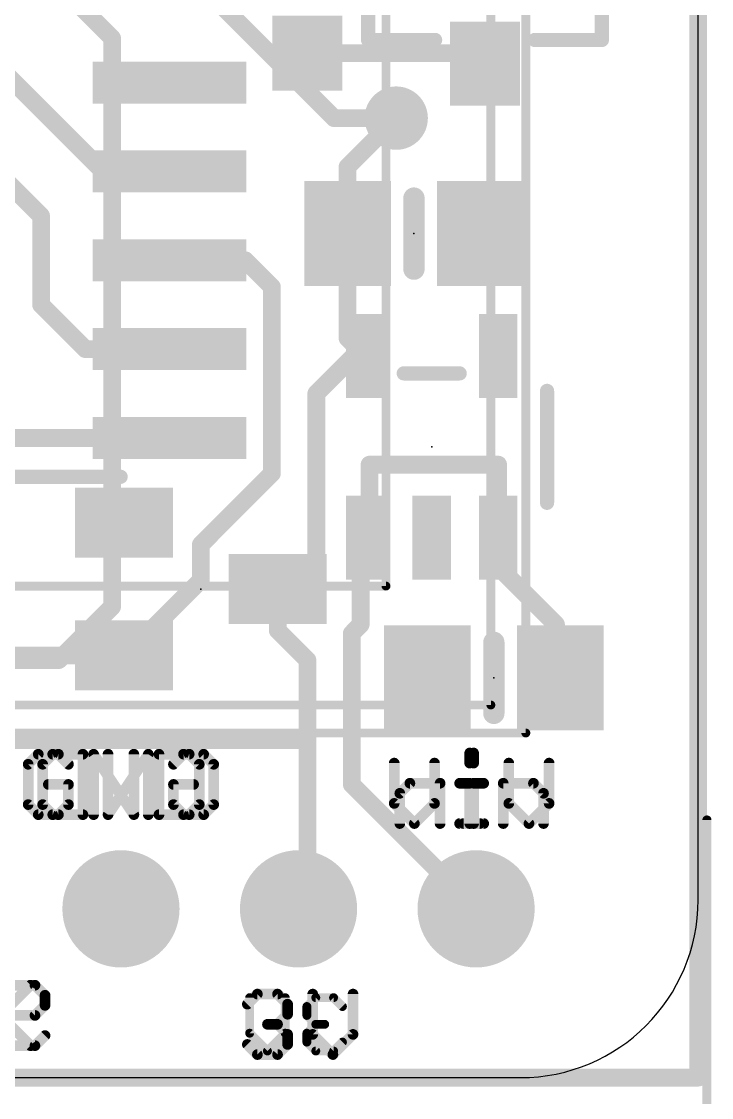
# Model space of a CAD drawing. Extents: x -13.4 to 36.9, y -18 to 22.9.
# Drawn here: x 20.55 to 30.42, y -9.05 to 6.33 of the extents above; entities that cross this region are included whole.
import ezdxf

# ---------------------------------------------------------------- set-up
doc = ezdxf.new("R2010")
doc.units = 0
for name, color, linetype in [('1', 12, 'CONTINUOUS'), ('16', 132, 'CONTINUOUS'), ('17', 110, 'CONTINUOUS'), ('18', 110, 'CONTINUOUS'), ('20', 53, 'CONTINUOUS'), ('21', 40, 'CONTINUOUS'), ('22', 6, 'CONTINUOUS'), ('23', 53, 'CONTINUOUS'), ('47', 253, 'CONTINUOUS')]:
    doc.layers.add(name, color=color, linetype=linetype)

# ---------------------------------------------------------------- blocks, each defined once
blk = doc.blocks.new('RECT')
blk.add_solid([(-0.5, -0.5), (0.5, -0.5), (-0.5, 0.5), (0.5, 0.5)])
blk = doc.blocks.new('ROUNDP')
at = {"const_width": 0.5}
blk.add_lwpolyline([(0, -0.25, 1), (0, 0.25, 1), (0, -0.25)], format="xyb", dxfattribs=at)
blk = doc.blocks.new('ROUNDV')
at = {"const_width": 0.5}
blk.add_lwpolyline([(0, -0.25, 1), (0, 0.25, 1), (0, -0.25)], format="xyb", dxfattribs=at)

msp = doc.modelspace()

# ---------------------------------------------------------------- linework, layer by layer
at = {"layer": '1', "const_width": 0.254}
for points in [[(30.226, -8.763), (30.226, 13.97)], [(24.638, 5.881), (27.028, 5.881)], [(27.028, 5.881), (27.178, 5.731)], [(20.066, 5.842), (21.717, 4.191)], [(25.212, 4.257), (25.908, 4.953)], [(19.812, 4.572), (20.828, 3.556)], [(21.717, 4.191), (22.666, 4.191)], [(25.212, 3.302), (25.212, 4.257)], [(20.828, 3.556), (20.828, 2.286)], [(25.212, 1.8081), (25.212, 3.302)], [(22.606, 2.921), (22.666, 2.921)], [(22.666, 2.921), (23.749, 2.921)], [(23.749, 2.921), (24.13, 2.54)], [(24.13, 2.54), (24.13, -0.127)], [(20.828, 2.286), (21.463, 1.651)], [(25.466, 1.5541), (25.212, 1.8081)], [(21.463, 1.651), (22.666, 1.651)], [(25.3031, 1.5541), (24.765, 1.016)], [(25.3031, 1.5541), (25.466, 1.5541)], [(24.765, 1.016), (24.765, -1.778)], [(22.666, 0.381), (19.558, 0.381)], [(24.13, -0.127), (23.114, -1.143)], [(25.527, 0), (27.366, 0)], [(25.527, 0), (25.527, -0.9851)], [(27.366, -1.0461), (27.366, 0)], [(25.4, -1.1121), (25.466, -1.0461)], [(25.527, -0.9851), (25.466, -1.0461)], [(27.366, -1.0461), (27.366, -1.458)], [(23.114, -1.143), (23.114, -1.651)], [(25.4, -2.286), (25.4, -1.1121)], [(27.366, -1.458), (28.194, -2.286)], [(23.114, -1.651), (22.037, -2.728)], [(24.214, -2.37), (24.214, -1.778)], [(24.765, -1.778), (24.214, -1.778)], [(24.638, -2.794), (24.214, -2.37)], [(25.273, -2.413), (25.4, -2.286)], [(25.273, -4.572), (25.273, -2.413)], [(28.194, -2.286), (28.194, -2.987)], [(20.088, -2.728), (22.014, -2.728)], [(22.037, -2.728), (22.014, -2.728)], [(24.638, -2.794), (24.638, -3.937)], [(28.194, -2.987), (28.255, -3.048)], [(20.027, -3.937), (24.638, -3.937)], [(24.638, -3.937), (24.638, -6.223)], [(25.273, -4.572), (27.051, -6.35)], [(24.638, -6.223), (24.511, -6.35)], [(-1.524, -8.763), (30.226, -8.763)]]:
    msp.add_lwpolyline(points, dxfattribs=at)
at = {"layer": '1', "const_width": 0.127}
for points in [[(24.638, 5.9445, 1), (24.638, 5.8175)], [(27.0729, 5.9259, 1), (26.9831, 5.8361)], [(27.028, 5.8175, 1), (27.028, 5.9445)], [(27.1331, 5.6861, 1), (27.2229, 5.7759)], [(25.9529, 4.9081, 1), (25.8631, 4.9979)], [(21.717, 4.2545, 1), (21.717, 4.1275)], [(22.666, 4.1275, 1), (22.666, 4.2545)], [(25.2755, 4.257, 1), (25.1485, 4.257)], [(25.1671, 4.3019, 1), (25.2569, 4.2121)], [(21.6721, 4.1461, 1), (21.7619, 4.2359)], [(20.8915, 3.556, 1), (20.7645, 3.556)], [(20.7831, 3.5111, 1), (20.8729, 3.6009)], [(25.2755, 3.302, 1), (25.1485, 3.302)], [(25.1485, 3.302, 1), (25.2755, 3.302)], [(22.606, 2.9845, 1), (22.606, 2.8575)], [(22.666, 2.9845, 1), (22.666, 2.8575)], [(22.666, 2.8575, 1), (22.666, 2.9845)], [(23.7939, 2.9659, 1), (23.7041, 2.8761)], [(23.749, 2.8575, 1), (23.749, 2.9845)], [(24.1935, 2.54, 1), (24.0665, 2.54)], [(24.0851, 2.4951, 1), (24.1749, 2.5849)], [(20.8729, 2.3309, 1), (20.7831, 2.2411)], [(20.7645, 2.286, 1), (20.8915, 2.286)], [(25.2569, 1.853, 1), (25.1671, 1.7632)], [(25.1485, 1.8081, 1), (25.2755, 1.8081)], [(21.463, 1.7145, 1), (21.463, 1.5875)], [(21.4181, 1.6061, 1), (21.5079, 1.6959)], [(22.666, 1.5875, 1), (22.666, 1.7145)], [(25.3031, 1.6176, 1), (25.3031, 1.4906)], [(25.348, 1.5092, 1), (25.2582, 1.599)], [(25.4211, 1.5092, 1), (25.5109, 1.599)], [(25.466, 1.4906, 1), (25.466, 1.6176)], [(24.8285, 1.016, 1), (24.7015, 1.016)], [(24.7201, 1.0609, 1), (24.8099, 0.9711)], [(22.666, 0.3175, 1), (22.666, 0.4445)], [(25.527, 0.0635, 1), (25.527, -0.0635)], [(25.5905, 0, 1), (25.4635, 0)], [(27.4295, 0, 1), (27.3025, 0)], [(27.366, -0.0635, 1), (27.366, 0.0635)], [(24.0665, -0.127, 1), (24.1935, -0.127)], [(24.1749, -0.1719, 1), (24.0851, -0.0821)], [(25.5109, -1.091, 1), (25.4211, -1.0012)], [(25.4635, -0.9851, 1), (25.5905, -0.9851)], [(25.5719, -1.03, 1), (25.4821, -0.9402)], [(27.4295, -1.0461, 1), (27.3025, -1.0461)], [(23.1775, -1.143, 1), (23.0505, -1.143)], [(23.0691, -1.0981, 1), (23.1589, -1.1879)], [(25.4635, -1.1121, 1), (25.3365, -1.1121)], [(25.3551, -1.0672, 1), (25.4449, -1.157)], [(25.4211, -1.0012, 1), (25.5109, -1.091)], [(27.3025, -1.0461, 1), (27.4295, -1.0461)], [(27.4109, -1.4131, 1), (27.3211, -1.5029)], [(23.1589, -1.6959, 1), (23.0691, -1.6061)], [(27.3025, -1.458, 1), (27.4295, -1.458)], [(23.0505, -1.651, 1), (23.1775, -1.651)], [(24.2775, -1.778, 1), (24.1505, -1.778)], [(24.214, -1.7145, 1), (24.214, -1.8415)], [(24.765, -1.8415, 1), (24.765, -1.7145)], [(24.7015, -1.778, 1), (24.8285, -1.778)], [(24.2589, -2.3251, 1), (24.1691, -2.4149)], [(24.1505, -2.37, 1), (24.2775, -2.37)], [(25.3365, -2.413, 1), (25.2095, -2.413)], [(25.2281, -2.3681, 1), (25.3179, -2.4579)], [(25.3365, -2.286, 1), (25.4635, -2.286)], [(25.4449, -2.3309, 1), (25.3551, -2.2411)], [(28.2575, -2.286, 1), (28.1305, -2.286)], [(28.1491, -2.3309, 1), (28.2389, -2.2411)], [(22.014, -2.6645, 1), (22.014, -2.7915)], [(22.014, -2.7915, 1), (22.014, -2.6645)], [(22.037, -2.7915, 1), (22.037, -2.6645)], [(21.9921, -2.6831, 1), (22.0819, -2.7729)], [(24.7015, -2.794, 1), (24.5745, -2.794)], [(24.5931, -2.8389, 1), (24.6829, -2.7491)], [(28.2389, -2.9421, 1), (28.1491, -3.0319)], [(28.1305, -2.987, 1), (28.2575, -2.987)], [(28.2101, -3.0929, 1), (28.2999, -3.0031)], [(24.7015, -3.937, 1), (24.5745, -3.937)], [(24.638, -4.0005, 1), (24.638, -3.8735)], [(24.5745, -3.937, 1), (24.7015, -3.937)], [(25.3179, -4.5271, 1), (25.2281, -4.6169)], [(25.2095, -4.572, 1), (25.3365, -4.572)], [(24.6829, -6.2679, 1), (24.5931, -6.1781)], [(24.4661, -6.3051, 1), (24.5559, -6.3949)], [(24.5745, -6.223, 1), (24.7015, -6.223)], [(27.0061, -6.3949, 1), (27.0959, -6.3051)], [(30.1625, -8.763, 1), (30.2895, -8.763)], [(30.226, -8.8265, 1), (30.226, -8.6995)]]:
    msp.add_lwpolyline(points, format="xyb", dxfattribs=at)
at = {"layer": '16', "const_width": 0.254}
for points in [[(20.32, 9.652), (25.019, 4.953)], [(21.844, 6.096), (20.828, 7.112)], [(21.844, -2.032), (21.844, 6.096)], [(25.019, 4.953), (25.908, 4.953)], [(21.082, -2.794), (21.844, -2.032)], [(18.288, -2.794), (21.082, -2.794)]]:
    msp.add_lwpolyline(points, dxfattribs=at)
at = {"layer": '16', "const_width": 0.127}
for points in [[(21.9075, 6.096, 1), (21.7805, 6.096)], [(21.7991, 6.0511, 1), (21.8889, 6.1409)], [(25.019, 5.0165, 1), (25.019, 4.8895)], [(25.908, 4.8895, 1), (25.908, 5.0165)], [(24.9741, 4.9081, 1), (25.0639, 4.9979)], [(21.7805, -2.032, 1), (21.9075, -2.032)], [(21.8889, -2.0769, 1), (21.7991, -1.9871)], [(21.0371, -2.7491, 1), (21.1269, -2.8389)], [(21.082, -2.8575, 1), (21.082, -2.7305)]]:
    msp.add_lwpolyline(points, format="xyb", dxfattribs=at)
at = {"layer": '20'}
for p, q in [((30.226, -6.223), (30.226, 16.51)), ((1.016, -8.763), (27.686, -8.763))]:
    msp.add_line(p, q, dxfattribs=at)
msp.add_arc((27.686, -6.223), 2.54, 270, 0, dxfattribs=at)
at = {"layer": '21'}
for points, const_width in [([(25.5056, 6.0706), (25.5056, 7.3834)], 0.2032), ([(28.8504, 7.3834), (28.8504, 6.0706)], 0.2032), ([(26.4644, 6.0706), (25.5056, 6.0706)], 0.2032), ([(28.8504, 6.0706), (27.8916, 6.0706)], 0.2032), ([(26.162, 3.81), (26.162, 2.794)], 0.3048), ([(26.016, 1.304), (26.816, 1.304)], 0.2032), ([(24.766, 1.054), (24.766, -0.546)], 0.2032), ([(28.066, 1.054), (28.066, -0.546)], 0.2032), ([(21.966, -0.174), (18.166, -0.174)], 0.2032), ([(27.305, -3.556), (27.305, -2.54)], 0.3048), ([(20.788, -4.1395), (20.6439, -4.2835)], 0.1524), ([(21.0761, -4.1395), (20.788, -4.1395)], 0.1524), ([(21.2201, -4.2835), (21.0761, -4.1395)], 0.1524), ([(21.5794, -5.0038), (21.5794, -4.1395)], 0.1524), ([(21.5794, -4.1395), (22.1557, -5.0038)], 0.1524), ([(22.1557, -5.0038), (22.1557, -4.1395)], 0.1524), ([(22.515, -4.1395), (22.515, -5.0038)], 0.1524), ([(22.9471, -4.1395), (22.515, -4.1395)], 0.1524), ([(23.0912, -4.2835), (22.9471, -4.1395)], 0.1524), ([(26.9594, -4.1224), (26.9594, -4.2665)], 0.1524), ([(20.6439, -4.2835), (20.6439, -4.8597)], 0.1524), ([(23.0912, -4.8597), (23.0912, -4.2835)], 0.1524), ([(25.8798, -4.2665), (25.8798, -4.8427)], 0.1524), ([(26.4561, -4.8427), (26.4561, -4.2665)], 0.1524), ([(21.2201, -4.5716), (20.932, -4.5716)], 0.1524), ([(21.2201, -4.8597), (21.2201, -4.5716)], 0.1524), ([(26.8154, -4.5546), (26.9594, -4.5546)], 0.1524), ([(26.9594, -4.5546), (26.9594, -5.1308)], 0.1524), ([(27.439, -5.1308), (27.439, -4.5546)], 0.1524), ([(27.439, -4.5546), (27.8712, -4.5546)], 0.1524), ([(27.8712, -4.5546), (28.0153, -4.6986)], 0.1524), ([(25.8798, -4.8427), (26.168, -5.1308)], 0.1524), ([(26.168, -5.1308), (26.4561, -4.8427)], 0.1524), ([(28.0153, -4.6986), (28.0153, -5.1308)], 0.1524), ([(20.6439, -4.8597), (20.788, -5.0038)], 0.1524), ([(21.0761, -5.0038), (21.2201, -4.8597)], 0.1524), ([(22.9471, -5.0038), (23.0912, -4.8597)], 0.1524), ([(20.788, -5.0038), (21.0761, -5.0038)], 0.1524), ([(22.515, -5.0038), (22.9471, -5.0038)], 0.1524), ([(26.8154, -5.1308), (27.1035, -5.1308)], 0.1524), ([(20.102, -8.0177), (20.6782, -7.4415)], 0.1524), ([(23.7787, -7.7125), (23.9227, -7.5685)], 0.1524), ([(23.9227, -7.5685), (24.2109, -7.5685)], 0.1524), ([(24.2109, -7.5685), (24.3549, -7.7125)], 0.1524), ([(24.7142, -7.5685), (24.7142, -8.1447)], 0.1524), ([(25.2904, -8.1447), (25.2904, -7.5685)], 0.1524), ([(24.3549, -7.7125), (24.3549, -7.8566)], 0.1524), ([(20.246, -7.8736), (20.6782, -8.3058)], 0.1524), ([(24.3549, -7.8566), (24.2109, -8.0006)], 0.1524), ([(24.2109, -8.0006), (24.0668, -8.0006)], 0.1524), ([(24.2109, -8.0006), (24.3549, -8.1447)], 0.1524), ([(24.3549, -8.1447), (24.3549, -8.2887)], 0.1524), ([(24.7142, -8.1447), (25.0023, -8.4328)], 0.1524), ([(25.0023, -8.4328), (25.2904, -8.1447)], 0.1524), ([(23.9227, -8.4328), (23.7787, -8.2887)], 0.1524), ([(24.3549, -8.2887), (24.2109, -8.4328)], 0.1524), ([(24.2109, -8.4328), (23.9227, -8.4328)], 0.1524)]:
    msp.add_lwpolyline(points, dxfattribs=dict(at, const_width=const_width))
for points, const_width in [([(25.5056, 6.1214, 1), (25.5056, 6.0198)], 0.1016), ([(26.4644, 6.0198, 1), (26.4644, 6.1214)], 0.1016), ([(27.8916, 6.1214, 1), (27.8916, 6.0198)], 0.1016), ([(28.8504, 6.0198, 1), (28.8504, 6.1214)], 0.1016), ([(25.4548, 6.0706, 1), (25.5564, 6.0706)], 0.1016), ([(28.7996, 6.0706, 1), (28.9012, 6.0706)], 0.1016), ([(26.2382, 3.81, 1), (26.0858, 3.81)], 0.1524), ([(26.0858, 2.794, 1), (26.2382, 2.794)], 0.1524), ([(26.016, 1.3548, 1), (26.016, 1.2532)], 0.1016), ([(26.816, 1.2532, 1), (26.816, 1.3548)], 0.1016), ([(24.8168, 1.054, 1), (24.7152, 1.054)], 0.1016), ([(28.1168, 1.054, 1), (28.0152, 1.054)], 0.1016), ([(21.966, -0.2248, 1), (21.966, -0.1232)], 0.1016), ([(24.7152, -0.546, 1), (24.8168, -0.546)], 0.1016), ([(28.0152, -0.546, 1), (28.1168, -0.546)], 0.1016), ([(27.3812, -2.54, 1), (27.2288, -2.54)], 0.1524), ([(27.2288, -3.556, 1), (27.3812, -3.556)], 0.1524), ([(20.788, -4.1014, 1), (20.788, -4.1776)], 0.0762), ([(20.8149, -4.1664, 1), (20.761, -4.1125)], 0.0762), ([(21.103, -4.1125, 1), (21.0491, -4.1664)], 0.0762), ([(21.0761, -4.1776, 1), (21.0761, -4.1014)], 0.0762), ([(21.6111, -4.1183, 1), (21.5477, -4.1606)], 0.0762), ([(21.6175, -4.1395, 1), (21.5413, -4.1395)], 0.0762), ([(22.1938, -4.1395, 1), (22.1176, -4.1395)], 0.0762), ([(22.5531, -4.1395, 1), (22.4769, -4.1395)], 0.0762), ([(22.515, -4.1014, 1), (22.515, -4.1776)], 0.0762), ([(22.9741, -4.1125, 1), (22.9202, -4.1664)], 0.0762), ([(22.9471, -4.1776, 1), (22.9471, -4.1014)], 0.0762), ([(26.9975, -4.1224, 1), (26.9213, -4.1224)], 0.0762), ([(20.682, -4.2835, 1), (20.6058, -4.2835)], 0.0762), ([(20.617, -4.2566, 1), (20.6709, -4.3105)], 0.0762), ([(21.1932, -4.3105, 1), (21.2471, -4.2566)], 0.0762), ([(23.1293, -4.2835, 1), (23.0531, -4.2835)], 0.0762), ([(23.0642, -4.3105, 1), (23.1181, -4.2566)], 0.0762), ([(25.9179, -4.2665, 1), (25.8417, -4.2665)], 0.0762), ([(26.4942, -4.2665, 1), (26.418, -4.2665)], 0.0762), ([(26.9213, -4.2665, 1), (26.9975, -4.2665)], 0.0762), ([(20.932, -4.5335, 1), (20.932, -4.6097)], 0.0762), ([(21.2582, -4.5716, 1), (21.182, -4.5716)], 0.0762), ([(21.2201, -4.6097, 1), (21.2201, -4.5335)], 0.0762), ([(26.8154, -4.5165, 1), (26.8154, -4.5927)], 0.0762), ([(26.9975, -4.5546, 1), (26.9213, -4.5546)], 0.0762), ([(26.9594, -4.5927, 1), (26.9594, -4.5165)], 0.0762), ([(27.4771, -4.5546, 1), (27.4009, -4.5546)], 0.0762), ([(27.439, -4.5165, 1), (27.439, -4.5927)], 0.0762), ([(27.8981, -4.5276, 1), (27.8443, -4.5815)], 0.0762), ([(27.8712, -4.5927, 1), (27.8712, -4.5165)], 0.0762), ([(25.9068, -4.8157, 1), (25.8529, -4.8696)], 0.0762), ([(26.483, -4.8696, 1), (26.4291, -4.8157)], 0.0762), ([(28.0534, -4.6986, 1), (27.9772, -4.6986)], 0.0762), ([(27.9883, -4.7256, 1), (28.0422, -4.6717)], 0.0762), ([(20.6709, -4.8328, 1), (20.617, -4.8867)], 0.0762), ([(20.6058, -4.8597, 1), (20.682, -4.8597)], 0.0762), ([(21.182, -4.8597, 1), (21.2582, -4.8597)], 0.0762), ([(21.2471, -4.8867, 1), (21.1932, -4.8328)], 0.0762), ([(23.0531, -4.8597, 1), (23.1293, -4.8597)], 0.0762), ([(23.1181, -4.8867, 1), (23.0642, -4.8328)], 0.0762), ([(25.8417, -4.8427, 1), (25.9179, -4.8427)], 0.0762), ([(26.418, -4.8427, 1), (26.4942, -4.8427)], 0.0762), ([(20.788, -4.9657, 1), (20.788, -5.0419)], 0.0762), ([(20.761, -5.0307, 1), (20.8149, -4.9769)], 0.0762), ([(21.0491, -4.9769, 1), (21.103, -5.0307)], 0.0762), ([(21.0761, -5.0419, 1), (21.0761, -4.9657)], 0.0762), ([(21.5413, -5.0038, 1), (21.6175, -5.0038)], 0.0762), ([(22.1176, -5.0038, 1), (22.1938, -5.0038)], 0.0762), ([(22.124, -5.0249, 1), (22.1874, -4.9827)], 0.0762), ([(22.515, -4.9657, 1), (22.515, -5.0419)], 0.0762), ([(22.4769, -5.0038, 1), (22.5531, -5.0038)], 0.0762), ([(22.9202, -4.9769, 1), (22.9741, -5.0307)], 0.0762), ([(22.9471, -5.0419, 1), (22.9471, -4.9657)], 0.0762), ([(26.141, -5.1039, 1), (26.1949, -5.1577)], 0.0762), ([(26.141, -5.1577, 1), (26.1949, -5.1039)], 0.0762), ([(26.8154, -5.0927, 1), (26.8154, -5.1689)], 0.0762), ([(27.1035, -5.1689, 1), (27.1035, -5.0927)], 0.0762), ([(26.9213, -5.1308, 1), (26.9975, -5.1308)], 0.0762), ([(27.4009, -5.1308, 1), (27.4771, -5.1308)], 0.0762), ([(27.9772, -5.1308, 1), (28.0534, -5.1308)], 0.0762), ([(20.7051, -7.4684, 1), (20.6512, -7.4145)], 0.0762), ([(23.9227, -7.5304, 1), (23.9227, -7.6066)], 0.0762), ([(23.9497, -7.5954, 1), (23.8958, -7.5415)], 0.0762), ([(24.2378, -7.5415, 1), (24.1839, -7.5954)], 0.0762), ([(24.2109, -7.6066, 1), (24.2109, -7.5304)], 0.0762), ([(24.7523, -7.5685, 1), (24.6761, -7.5685)], 0.0762), ([(25.3285, -7.5685, 1), (25.2523, -7.5685)], 0.0762), ([(23.7517, -7.6856, 1), (23.8056, -7.7395)], 0.0762), ([(24.393, -7.7125, 1), (24.3168, -7.7125)], 0.0762), ([(24.328, -7.7395, 1), (24.3818, -7.6856)], 0.0762), ([(24.3168, -7.8566, 1), (24.393, -7.8566)], 0.0762), ([(24.3818, -7.8835, 1), (24.328, -7.8296)], 0.0762), ([(24.0668, -7.9625, 1), (24.0668, -8.0387)], 0.0762), ([(24.2378, -7.9737, 1), (24.1839, -8.0276)], 0.0762), ([(24.1839, -7.9737, 1), (24.2378, -8.0276)], 0.0762), ([(24.2109, -8.0387, 1), (24.2109, -7.9625)], 0.0762), ([(24.393, -8.1447, 1), (24.3168, -8.1447)], 0.0762), ([(24.328, -8.1716, 1), (24.3818, -8.1177)], 0.0762), ([(24.7411, -8.1177, 1), (24.6873, -8.1716)], 0.0762), ([(24.6761, -8.1447, 1), (24.7523, -8.1447)], 0.0762), ([(25.2523, -8.1447, 1), (25.3285, -8.1447)], 0.0762), ([(25.3174, -8.1716, 1), (25.2635, -8.1177)], 0.0762), ([(20.6512, -8.3327, 1), (20.7051, -8.2789)], 0.0762), ([(23.8056, -8.2618, 1), (23.7517, -8.3157)], 0.0762), ([(24.3168, -8.2887, 1), (24.393, -8.2887)], 0.0762), ([(24.3818, -8.3157, 1), (24.328, -8.2618)], 0.0762), ([(23.9227, -8.3947, 1), (23.9227, -8.4709)], 0.0762), ([(23.8958, -8.4597, 1), (23.9497, -8.4059)], 0.0762), ([(24.1839, -8.4059, 1), (24.2378, -8.4597)], 0.0762), ([(24.2109, -8.4709, 1), (24.2109, -8.3947)], 0.0762), ([(24.9754, -8.4059, 1), (25.0293, -8.4597)], 0.0762), ([(24.9754, -8.4597, 1), (25.0293, -8.4059)], 0.0762)]:
    msp.add_lwpolyline(points, format="xyb", dxfattribs=dict(at, const_width=const_width))
at = {"layer": '22'}
for points, const_width in [([(27.762, 11.964), (27.762, -3.836)], 0.127), ([(27.262, -3.436), (27.262, 11.564)], 0.127), ([(25.762, -1.736), (25.762, 9.864)], 0.127), ([(5.602, -1.736), (25.762, -1.736)], 0.127), ([(1.462, -3.436), (27.262, -3.436)], 0.127), ([(27.762, -3.836), (0.762, -3.836)], 0.127), ([(20.8508, -4.2835), (20.9949, -4.1395)], 0.1524), ([(20.9949, -4.1395), (21.427, -4.1395)], 0.1524), ([(21.427, -4.1395), (21.427, -5.0038)], 0.1524), ([(22.3626, -4.1395), (21.7863, -5.0038)], 0.1524), ([(21.7863, -5.0038), (21.7863, -4.1395)], 0.1524), ([(22.3626, -5.0038), (22.3626, -4.1395)], 0.1524), ([(22.7219, -4.2835), (22.8659, -4.1395)], 0.1524), ([(22.8659, -4.1395), (23.154, -4.1395)], 0.1524), ([(23.154, -4.1395), (23.2981, -4.2835)], 0.1524), ([(27.0156, -4.1224), (27.0156, -4.2665)], 0.1524), ([(20.8508, -4.8597), (20.8508, -4.2835)], 0.1524), ([(23.2981, -4.2835), (23.2981, -4.8597)], 0.1524), ([(27.5189, -4.8427), (27.5189, -4.2665)], 0.1524), ([(28.0952, -4.2665), (28.0952, -4.8427)], 0.1524), ([(22.7219, -4.8597), (22.7219, -4.5716)], 0.1524), ([(22.7219, -4.5716), (23.01, -4.5716)], 0.1524), ([(26.1038, -4.5546), (25.9597, -4.6986)], 0.1524), ([(26.536, -4.5546), (26.1038, -4.5546)], 0.1524), ([(26.536, -5.1308), (26.536, -4.5546)], 0.1524), ([(27.1596, -4.5546), (27.0156, -4.5546)], 0.1524), ([(27.0156, -4.5546), (27.0156, -5.1308)], 0.1524), ([(25.9597, -4.6986), (25.9597, -5.1308)], 0.1524), ([(27.807, -5.1308), (27.5189, -4.8427)], 0.1524), ([(28.0952, -4.8427), (27.807, -5.1308)], 0.1524), ([(20.9949, -5.0038), (20.8508, -4.8597)], 0.1524), ([(22.8659, -5.0038), (22.7219, -4.8597)], 0.1524), ([(23.2981, -4.8597), (23.154, -5.0038)], 0.1524), ([(21.427, -5.0038), (20.9949, -5.0038)], 0.1524), ([(23.154, -5.0038), (22.8659, -5.0038)], 0.1524), ([(27.1596, -5.1308), (26.8715, -5.1308)], 0.1524), ([(20.4529, -7.4415), (20.741, -7.4415)], 0.1524), ([(20.741, -7.4415), (20.8851, -7.5855)], 0.1524), ([(20.8851, -7.5855), (20.8851, -7.7296)], 0.1524), ([(20.8851, -7.7296), (20.741, -7.8736)], 0.1524), ([(23.8121, -8.1278), (23.8121, -7.6194)], 0.127), ([(24.3205, -7.6194), (24.3205, -8.1278)], 0.127), ([(24.7578, -7.6194), (24.6306, -7.7465)], 0.127), ([(24.6306, -7.7465), (24.6306, -7.8736)], 0.127), ([(25.012, -7.6194), (24.7578, -7.6194)], 0.127), ([(25.1391, -7.7465), (25.012, -7.6194)], 0.127), ([(20.741, -7.8736), (20.4529, -7.8736)], 0.1524), ([(24.6306, -7.8736), (24.7578, -8.0007)], 0.127), ([(24.7578, -8.0007), (24.6306, -8.1278)], 0.127), ([(24.7578, -8.0007), (24.8849, -8.0007)], 0.127), ([(20.741, -8.3058), (20.8851, -8.1617)], 0.1524), ([(24.0663, -8.382), (23.8121, -8.1278)], 0.127), ([(24.3205, -8.1278), (24.0663, -8.382)], 0.127), ([(24.6306, -8.1278), (24.6306, -8.2549)], 0.127), ([(20.4529, -8.3058), (20.741, -8.3058)], 0.1524), ([(24.6306, -8.2549), (24.7578, -8.382)], 0.127), ([(25.012, -8.382), (25.1391, -8.2549)], 0.127), ([(24.7578, -8.382), (25.012, -8.382)], 0.127)]:
    msp.add_lwpolyline(points, dxfattribs=dict(at, const_width=const_width))
for points, const_width in [([(25.762, -1.7677, 1), (25.762, -1.7043)], 0.0635), ([(25.7303, -1.736, 1), (25.7937, -1.736)], 0.0635), ([(27.262, -3.4678, 1), (27.262, -3.4042)], 0.0635), ([(27.2303, -3.436, 1), (27.2937, -3.436)], 0.0635), ([(27.7303, -3.836, 1), (27.7937, -3.836)], 0.0635), ([(27.762, -3.8678, 1), (27.762, -3.8043)], 0.0635), ([(20.9949, -4.1014, 1), (20.9949, -4.1776)], 0.0762), ([(21.0218, -4.1664, 1), (20.9679, -4.1125)], 0.0762), ([(21.4651, -4.1395, 1), (21.3889, -4.1395)], 0.0762), ([(21.427, -4.1776, 1), (21.427, -4.1014)], 0.0762), ([(21.8244, -4.1395, 1), (21.7482, -4.1395)], 0.0762), ([(22.4007, -4.1395, 1), (22.3245, -4.1395)], 0.0762), ([(22.3943, -4.1606, 1), (22.3309, -4.1183)], 0.0762), ([(22.8659, -4.1014, 1), (22.8659, -4.1776)], 0.0762), ([(22.8929, -4.1664, 1), (22.839, -4.1125)], 0.0762), ([(23.181, -4.1125, 1), (23.1271, -4.1664)], 0.0762), ([(23.154, -4.1776, 1), (23.154, -4.1014)], 0.0762), ([(27.0537, -4.1224, 1), (26.9775, -4.1224)], 0.0762), ([(20.8889, -4.2835, 1), (20.8127, -4.2835)], 0.0762), ([(20.8239, -4.2566, 1), (20.8778, -4.3105)], 0.0762), ([(22.6949, -4.2566, 1), (22.7488, -4.3105)], 0.0762), ([(23.3362, -4.2835, 1), (23.26, -4.2835)], 0.0762), ([(23.2711, -4.3105, 1), (23.325, -4.2566)], 0.0762), ([(26.9775, -4.2665, 1), (27.0537, -4.2665)], 0.0762), ([(27.557, -4.2665, 1), (27.4808, -4.2665)], 0.0762), ([(28.1333, -4.2665, 1), (28.0571, -4.2665)], 0.0762), ([(22.76, -4.5716, 1), (22.6838, -4.5716)], 0.0762), ([(22.7219, -4.5335, 1), (22.7219, -4.6097)], 0.0762), ([(23.01, -4.6097, 1), (23.01, -4.5335)], 0.0762), ([(26.1038, -4.5165, 1), (26.1038, -4.5927)], 0.0762), ([(26.1307, -4.5815, 1), (26.0769, -4.5276)], 0.0762), ([(26.5741, -4.5546, 1), (26.4979, -4.5546)], 0.0762), ([(26.536, -4.5927, 1), (26.536, -4.5165)], 0.0762), ([(27.0156, -4.5165, 1), (27.0156, -4.5927)], 0.0762), ([(27.0537, -4.5546, 1), (26.9775, -4.5546)], 0.0762), ([(27.1596, -4.5927, 1), (27.1596, -4.5165)], 0.0762), ([(25.9978, -4.6986, 1), (25.9216, -4.6986)], 0.0762), ([(25.9328, -4.6717, 1), (25.9867, -4.7256)], 0.0762), ([(27.5459, -4.8157, 1), (27.492, -4.8696)], 0.0762), ([(28.1221, -4.8696, 1), (28.0682, -4.8157)], 0.0762), ([(20.8778, -4.8328, 1), (20.8239, -4.8867)], 0.0762), ([(20.8127, -4.8597, 1), (20.8889, -4.8597)], 0.0762), ([(22.7488, -4.8328, 1), (22.6949, -4.8867)], 0.0762), ([(22.6838, -4.8597, 1), (22.76, -4.8597)], 0.0762), ([(23.26, -4.8597, 1), (23.3362, -4.8597)], 0.0762), ([(23.325, -4.8867, 1), (23.2711, -4.8328)], 0.0762), ([(27.4808, -4.8427, 1), (27.557, -4.8427)], 0.0762), ([(28.0571, -4.8427, 1), (28.1333, -4.8427)], 0.0762), ([(20.9949, -4.9657, 1), (20.9949, -5.0419)], 0.0762), ([(20.9679, -5.0307, 1), (21.0218, -4.9769)], 0.0762), ([(21.3889, -5.0038, 1), (21.4651, -5.0038)], 0.0762), ([(21.427, -5.0419, 1), (21.427, -4.9657)], 0.0762), ([(21.7546, -4.9827, 1), (21.818, -5.0249)], 0.0762), ([(21.7482, -5.0038, 1), (21.8244, -5.0038)], 0.0762), ([(22.3245, -5.0038, 1), (22.4007, -5.0038)], 0.0762), ([(22.8659, -4.9657, 1), (22.8659, -5.0419)], 0.0762), ([(22.839, -5.0307, 1), (22.8929, -4.9769)], 0.0762), ([(23.1271, -4.9769, 1), (23.181, -5.0307)], 0.0762), ([(23.154, -5.0419, 1), (23.154, -4.9657)], 0.0762), ([(26.8715, -5.0927, 1), (26.8715, -5.1689)], 0.0762), ([(27.1596, -5.1689, 1), (27.1596, -5.0927)], 0.0762), ([(27.7801, -5.1039, 1), (27.834, -5.1577)], 0.0762), ([(27.7801, -5.1577, 1), (27.834, -5.1039)], 0.0762), ([(25.9216, -5.1308, 1), (25.9978, -5.1308)], 0.0762), ([(26.4979, -5.1308, 1), (26.5741, -5.1308)], 0.0762), ([(26.9775, -5.1308, 1), (27.0537, -5.1308)], 0.0762), ([(20.768, -7.4145, 1), (20.7141, -7.4684)], 0.0762), ([(20.741, -7.4796, 1), (20.741, -7.4034)], 0.0762), ([(20.9232, -7.5855, 1), (20.847, -7.5855)], 0.0762), ([(20.8581, -7.6125, 1), (20.912, -7.5586)], 0.0762), ([(20.912, -7.7565, 1), (20.8581, -7.7026)], 0.0762), ([(23.8438, -7.6194, 1), (23.7803, -7.6194)], 0.0635), ([(24.3523, -7.6194, 1), (24.2888, -7.6194)], 0.0635), ([(24.6624, -7.7465, 1), (24.5989, -7.7465)], 0.0635), ([(24.7578, -7.5876, 1), (24.7578, -7.6511)], 0.0635), ([(24.7802, -7.6418, 1), (24.7353, -7.5969)], 0.0635), ([(25.0344, -7.5969, 1), (24.9895, -7.6418)], 0.0635), ([(25.012, -7.6511, 1), (25.012, -7.5876)], 0.0635), ([(20.7141, -7.8467, 1), (20.768, -7.9006)], 0.0762), ([(20.741, -7.9117, 1), (20.741, -7.8355)], 0.0762), ([(20.847, -7.7296, 1), (20.9232, -7.7296)], 0.0762), ([(24.6082, -7.724, 1), (24.6531, -7.7689)], 0.0635), ([(24.6531, -7.8511, 1), (24.6082, -7.896)], 0.0635), ([(24.5989, -7.8736, 1), (24.6624, -7.8736)], 0.0635), ([(25.1166, -7.7689, 1), (25.1615, -7.724)], 0.0635), ([(24.7578, -7.9689, 1), (24.7578, -8.0324)], 0.0635), ([(24.7802, -8.0231, 1), (24.7353, -7.9782)], 0.0635), ([(24.7353, -8.0231, 1), (24.7802, -7.9782)], 0.0635), ([(24.8849, -8.0324, 1), (24.8849, -7.9689)], 0.0635), ([(20.912, -8.1887, 1), (20.8581, -8.1348)], 0.0762), ([(23.7803, -8.1278, 1), (23.8438, -8.1278)], 0.0635), ([(23.8345, -8.1053, 1), (23.7896, -8.1502)], 0.0635), ([(24.2888, -8.1278, 1), (24.3523, -8.1278)], 0.0635), ([(24.343, -8.1502, 1), (24.298, -8.1053)], 0.0635), ([(24.6624, -8.1278, 1), (24.5989, -8.1278)], 0.0635), ([(24.6082, -8.1053, 1), (24.6531, -8.1502)], 0.0635), ([(20.7141, -8.2789, 1), (20.768, -8.3327)], 0.0762), ([(20.741, -8.3439, 1), (20.741, -8.2677)], 0.0762), ([(24.6531, -8.2324, 1), (24.6082, -8.2773)], 0.0635), ([(24.5989, -8.2549, 1), (24.6624, -8.2549)], 0.0635), ([(25.1615, -8.2773, 1), (25.1166, -8.2324)], 0.0635), ([(24.0438, -8.3595, 1), (24.0887, -8.4045)], 0.0635), ([(24.0438, -8.4045, 1), (24.0887, -8.3595)], 0.0635), ([(24.7578, -8.3502, 1), (24.7578, -8.4138)], 0.0635), ([(24.7353, -8.4045, 1), (24.7802, -8.3595)], 0.0635), ([(24.9895, -8.3595, 1), (25.0344, -8.4045)], 0.0635), ([(25.012, -8.4138, 1), (25.012, -8.3502)], 0.0635)]:
    msp.add_lwpolyline(points, format="xyb", dxfattribs=dict(at, const_width=const_width))
at = {"layer": '23'}
for p in [(26.162, 3.302), (26.416, 0.254), (23.114, -1.778), (27.305, -3.048)]:
    msp.add_point(p, dxfattribs=at)
at = {"layer": '47', "const_width": 0.13}
msp.add_lwpolyline([(30.353, -5.08), (30.353, -17.952)], dxfattribs=at)
at = {"layer": '47', "const_width": 0.065}
msp.add_lwpolyline([(30.3855, -5.08, 1), (30.3205, -5.08)], format="xyb", dxfattribs=at)

# ---------------------------------------------------------------- block references
at = {"layer": '1', "xscale": 1.075, "rotation": 90}
msp.add_blockref('RECT', (24.638, 5.881), dxfattribs=at)
at = {"layer": '1'}
for p, yscale, rotation in [((27.178, 5.731), 1.2, 180), ((22.014, -0.828), 1.4, 270), ((24.214, -1.778), 1.4, 270), ((22.014, -2.728), 1.4, 270)]:
    msp.add_blockref('RECT', p, dxfattribs=dict(at, yscale=yscale, rotation=rotation))
for p, xscale, yscale, rotation in [((22.666, 5.461), 0.6, 2.2, 270), ((22.666, 4.191), 0.6, 2.2, 270), ((22.666, 2.921), 0.6, 2.2, 270), ((22.666, 1.651), 0.6, 2.2, 270), ((22.666, 0.381), 0.6, 2.2, 270), ((26.355, -3.048), 1.24, 1.5, 180), ((28.255, -3.048), 1.24, 1.5, 180)]:
    msp.add_blockref('RECT', p, dxfattribs=dict(at, xscale=xscale, yscale=yscale, rotation=rotation))
for p, xscale, yscale in [((25.212, 3.302), 1.24, 1.5), ((27.112, 3.302), 1.24, 1.5), ((25.466, 1.5541), 0.55, 1.2), ((27.366, 1.5541), 0.55, 1.2), ((25.466, -1.0461), 0.55, 1.2), ((26.416, -1.0461), 0.55, 1.2), ((27.366, -1.0461), 0.55, 1.2)]:
    msp.add_blockref('RECT', p, dxfattribs=dict(at, xscale=xscale, yscale=yscale))
at = {"layer": '17', "xscale": 1.6764, "yscale": 1.6764, "rotation": 270}
for p in [(21.971, -6.35), (21.971, -6.35), (24.511, -6.35), (24.511, -6.35), (27.051, -6.35), (27.051, -6.35)]:
    msp.add_blockref('ROUNDP', p, dxfattribs=at)
at = {"layer": '18', "xscale": 0.9064, "yscale": 0.9064}
msp.add_blockref('ROUNDV', (25.908, 4.953), dxfattribs=at)
msp.add_blockref('ROUNDV', (25.908, 4.953), dxfattribs=at)

doc.saveas('drawing.dxf')
